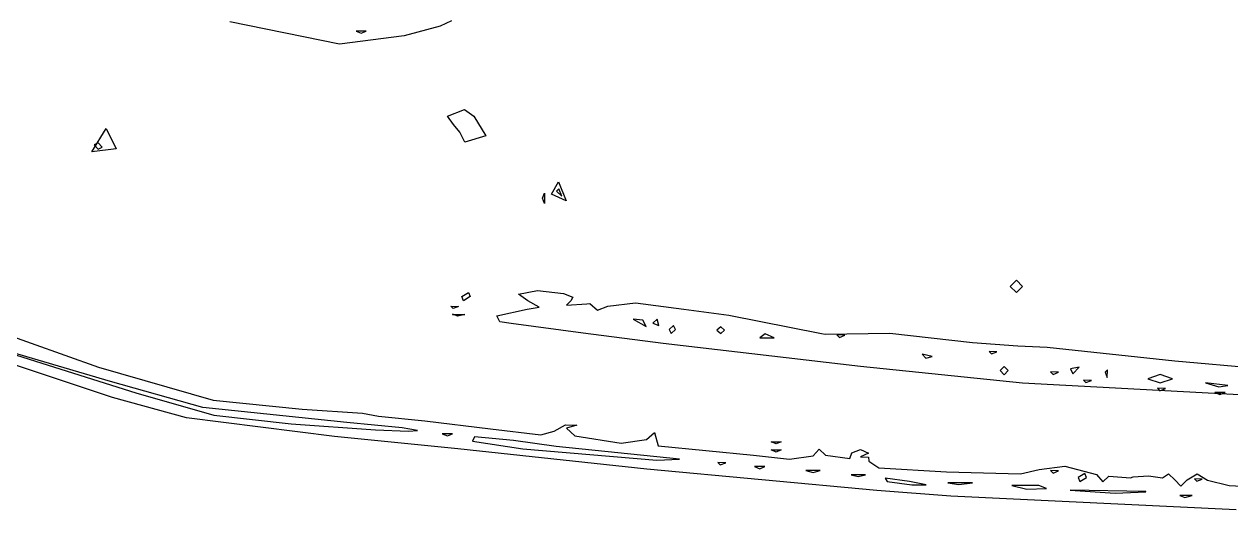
# Model space of a CAD drawing. Extents: x 0.2 to 67.3, y 0 to 43.3.
# Drawn here: x 16.24 to 25.87, y 1.62 to 5.5 of the extents above; entities that cross this region are included whole.
import ezdxf

# ---------------------------------------------------------------- set-up
doc = ezdxf.new("R2010")
doc.units = 0

msp = doc.modelspace()

# ---------------------------------------------------------------- linework, layer by layer
at = {"layer": 'Image'}
for p, q in [((18.754148, 5.336623), (17.877947, 5.51564)), ((19.648148, 5.524186), (19.555954, 5.480874)), ((19.268914, 5.404542), (18.754148, 5.336623)), ((18.967361, 5.441001), (18.885349, 5.441001)), ((18.885349, 5.441001), (18.926355, 5.424597)), ((18.926355, 5.424597), (18.967361, 5.441001)), ((18.967361, 5.441001), (18.967361, 5.441001)), ((19.555954, 5.480874), (19.268914, 5.404542)), ((19.615242, 4.763219), (19.752152, 4.816453)), ((19.664449, 4.696571), (19.615242, 4.763219)), ((19.752152, 4.816453), (19.826086, 4.762187)), ((19.826086, 4.762187), (19.921688, 4.604654)), ((16.774955, 4.478528), (16.891402, 4.663789)), ((16.891402, 4.663789), (16.969528, 4.500144)), ((19.713656, 4.633706), (19.664449, 4.696571)), ((19.754662, 4.554278), (19.713656, 4.633706)), ((16.826849, 4.54896), (16.794045, 4.534408)), ((16.794045, 4.534408), (16.826849, 4.499668)), ((16.859654, 4.51422), (16.826849, 4.54896)), ((19.921688, 4.604654), (19.754662, 4.554278)), ((19.754662, 4.554278), (19.754662, 4.554278)), ((16.969528, 4.500144), (16.774955, 4.478448)), ((16.774955, 4.478448), (16.774955, 4.478528)), ((16.826849, 4.499668), (16.859654, 4.51422)), ((16.859654, 4.51422), (16.859654, 4.51422)), ((20.374929, 4.106894), (20.391476, 4.147905)), ((20.391476, 4.147905), (20.391476, 4.065884)), ((20.447043, 4.139676), (20.501289, 4.238101)), ((20.505038, 4.181242), (20.486673, 4.162986)), ((20.486673, 4.162986), (20.527436, 4.122531)), ((20.501289, 4.238101), (20.563126, 4.086336)), ((20.527436, 4.122531), (20.505036, 4.181348)), ((20.505036, 4.181348), (20.505038, 4.181242)), ((20.391476, 4.065884), (20.374929, 4.106894)), ((20.374929, 4.106894), (20.374929, 4.106894)), ((20.563126, 4.086336), (20.447043, 4.139676)), ((20.447043, 4.139676), (20.447043, 4.139676)), ((24.10949, 3.402283), (24.158697, 3.451469)), ((24.158697, 3.353071), (24.10949, 3.402283)), ((24.10949, 3.402283), (24.10949, 3.402283)), ((24.158697, 3.451469), (24.207904, 3.402283)), ((24.207904, 3.402283), (24.158697, 3.353071)), ((15.288448, 3.305261), (16.829719, 2.7576)), ((19.730072, 3.320263), (19.783151, 3.353071)), ((19.742602, 3.287454), (19.730072, 3.320263)), ((19.730072, 3.320263), (19.730072, 3.320263)), ((19.795681, 3.320263), (19.742602, 3.287454)), ((19.783151, 3.353071), (19.795681, 3.320263)), ((20.183871, 3.339233), (20.334225, 3.368576)), ((20.256905, 3.286317), (20.183871, 3.339233)), ((20.348822, 3.237104), (20.256905, 3.286317)), ((20.334225, 3.368576), (20.541342, 3.346351)), ((20.541342, 3.346351), (20.617089, 3.317008)), ((20.601333, 3.28629), (20.566592, 3.253482)), ((20.617089, 3.317008), (20.601333, 3.28629)), ((19.661729, 3.224404), (19.641909, 3.244248)), ((19.641909, 3.244248), (19.64191, 3.244248)), ((19.64191, 3.244248), (19.704785, 3.241602)), ((19.697266, 3.163894), (19.656885, 3.180298)), ((19.656885, 3.180298), (19.656885, 3.178975)), ((19.704785, 3.241602), (19.661729, 3.224404)), ((20.008913, 3.167254), (20.251257, 3.220965)), ((20.251257, 3.220965), (20.348822, 3.237104)), ((20.566592, 3.253482), (20.728867, 3.261684)), ((20.728867, 3.261684), (20.752211, 3.265388)), ((20.752211, 3.265388), (20.813008, 3.212524)), ((20.813008, 3.212524), (20.894637, 3.244195)), ((20.894637, 3.244195), (21.116069, 3.270389)), ((21.116069, 3.270389), (21.501523, 3.219986)), ((21.501523, 3.219986), (21.862374, 3.171514)), ((19.656885, 3.178975), (19.755299, 3.178975)), ((19.755299, 3.178975), (19.697266, 3.163894)), ((20.033516, 3.117962), (20.008913, 3.167254)), ((20.123729, 3.105527), (20.033516, 3.117962)), ((20.69781, 3.02893), (20.123729, 3.105527)), ((21.175211, 3.131509), (21.098138, 3.141563)), ((21.098138, 3.141563), (21.200709, 3.081424)), ((21.175211, 3.131483), (21.175211, 3.131509)), ((21.200709, 3.081424), (21.175211, 3.131483)), ((21.288809, 3.140029), (21.255469, 3.109496)), ((21.255469, 3.109496), (21.303275, 3.088858)), ((21.303276, 3.088885), (21.288809, 3.140029)), ((21.303275, 3.088858), (21.303276, 3.088885)), ((21.421428, 3.09116), (21.386688, 3.058352)), ((21.435896, 3.058352), (21.421428, 3.09116)), ((21.862374, 3.171514), (22.60098, 3.026734)), ((16.941675, 2.515877), (15.489639, 2.995699)), ((21.3375, 2.946036), (20.69781, 3.02893)), ((21.386688, 3.058352), (21.401155, 3.025544)), ((21.401155, 3.025544), (21.435896, 3.058352)), ((21.435896, 3.058352), (21.435896, 3.058352)), ((21.796747, 3.080154), (21.767321, 3.052796)), ((21.767321, 3.052796), (21.796747, 3.025464)), ((21.826172, 3.052796), (21.796747, 3.080154)), ((21.796747, 3.025464), (21.826172, 3.052796)), ((21.826172, 3.052796), (21.826172, 3.052796)), ((22.151332, 3.024274), (22.10839, 2.991968)), ((22.10839, 2.991968), (22.223207, 2.991968)), ((22.223207, 2.991968), (22.151332, 3.024274)), ((22.223207, 2.991968), (22.223207, 2.991968)), ((22.60098, 3.026734), (22.630985, 3.021178)), ((22.630985, 3.021178), (23.147155, 3.027793)), ((22.788403, 3.011785), (22.725527, 3.014431)), ((22.725527, 3.014431), (22.745347, 2.994587)), ((22.745347, 2.994587), (22.788403, 3.011785)), ((22.788403, 3.011785), (22.788403, 3.011785)), ((23.147155, 3.027793), (23.808414, 2.953683)), ((15.883486, 2.943576), (17.125925, 2.55104)), ((22.912122, 2.76268), (21.3375, 2.946036)), ((23.808414, 2.953683), (24.169265, 2.927489)), ((24.169265, 2.927489), (24.404733, 2.91717)), ((24.404733, 2.91717), (25.421676, 2.806681)), ((16.925259, 2.643168), (16.140612, 2.87452)), ((23.486185, 2.842558), (23.404504, 2.861343)), ((23.404504, 2.861343), (23.435042, 2.828006)), ((23.435042, 2.828006), (23.486185, 2.842558)), ((23.486185, 2.842558), (23.486185, 2.842558)), ((24.002174, 2.880711), (23.939299, 2.883357)), ((23.939299, 2.883357), (23.959119, 2.863513)), ((23.959119, 2.863513), (24.002175, 2.880711)), ((24.002175, 2.880711), (24.002174, 2.880711)), ((25.421676, 2.806681), (26.307402, 2.730904)), ((16.829719, 2.7576), (17.745479, 2.493996)), ((24.207905, 2.628352), (22.912122, 2.76268)), ((24.060266, 2.762469), (24.027461, 2.72966)), ((24.027461, 2.72966), (24.060266, 2.696879)), ((24.093071, 2.72966), (24.060266, 2.762469)), ((24.060266, 2.696879), (24.093071, 2.72966)), ((24.093071, 2.72966), (24.093071, 2.72966)), ((24.494244, 2.716696), (24.431369, 2.719342)), ((24.431369, 2.719342), (24.451186, 2.699498)), ((24.451186, 2.699498), (24.494241, 2.716696)), ((24.494241, 2.716696), (24.494244, 2.716696)), ((24.659635, 2.75633), (24.588626, 2.743366)), ((24.588626, 2.743366), (24.607676, 2.704393)), ((24.607676, 2.704393), (24.65964, 2.756357)), ((24.65964, 2.756357), (24.659635, 2.75633)), ((24.886388, 2.736381), (24.866571, 2.716537)), ((24.866571, 2.716537), (24.883795, 2.67349)), ((24.883795, 2.67349), (24.886441, 2.736354)), ((24.886441, 2.736354), (24.886388, 2.736381)), ((17.663363, 2.433936), (16.925259, 2.643168)), ((26.319266, 2.515269), (24.207905, 2.628352)), ((24.756681, 2.651608), (24.693806, 2.654254)), ((24.693806, 2.654254), (24.713623, 2.634411)), ((24.713623, 2.634411), (24.756679, 2.651608)), ((24.756679, 2.651608), (24.756681, 2.651608)), ((25.306842, 2.697381), (25.208428, 2.664573)), ((25.208428, 2.664573), (25.306842, 2.631765)), ((25.405256, 2.664573), (25.306842, 2.697381)), ((25.306842, 2.631765), (25.405256, 2.664573)), ((25.405256, 2.664573), (25.405256, 2.664573)), ((25.845385, 2.610863), (25.666881, 2.633088)), ((25.666881, 2.633088), (25.773508, 2.598956)), ((25.773508, 2.598956), (25.845385, 2.610863)), ((25.845385, 2.610863), (25.845385, 2.610863)), ((17.532158, 2.35173), (16.941675, 2.515877)), ((17.125925, 2.55104), (17.749213, 2.372182)), ((25.347164, 2.585357), (25.284289, 2.588003)), ((25.284289, 2.588003), (25.304106, 2.568159)), ((25.304106, 2.568159), (25.347162, 2.585357)), ((25.347162, 2.585357), (25.347164, 2.585357)), ((25.823514, 2.554454), (25.741502, 2.554454)), ((25.741502, 2.554454), (25.782509, 2.538049)), ((25.782509, 2.538049), (25.823514, 2.554454)), ((25.823514, 2.554454), (25.823514, 2.554454)), ((18.811526, 2.314027), (17.663363, 2.433936)), ((17.745479, 2.493996), (18.455538, 2.422241)), ((18.455538, 2.422241), (18.93747, 2.389433)), ((18.713125, 2.204146), (17.532158, 2.35173)), ((17.749213, 2.372182), (18.368663, 2.304767)), ((19.254388, 2.271244), (18.811526, 2.314027)), ((18.93747, 2.389433), (19.06393, 2.364298)), ((19.06393, 2.364298), (19.434918, 2.328315)), ((19.434918, 2.328315), (19.959792, 2.265397)), ((18.368663, 2.304767), (19.041158, 2.256745)), ((19.041158, 2.256745), (19.303595, 2.245368)), ((19.377098, 2.2497), (19.254388, 2.271297)), ((19.254388, 2.271297), (19.254388, 2.271244)), ((19.303595, 2.245368), (19.377098, 2.2497)), ((19.656245, 2.224704), (19.574233, 2.224704)), ((19.574233, 2.224704), (19.615239, 2.208035)), ((19.615239, 2.208035), (19.656245, 2.224704)), ((19.656245, 2.224704), (19.656245, 2.224704)), ((19.959792, 2.265397), (20.361649, 2.215629)), ((20.361649, 2.215629), (20.468264, 2.2464)), ((20.468264, 2.2464), (20.558476, 2.296062)), ((20.558476, 2.296062), (20.648689, 2.292887)), ((20.648689, 2.292887), (20.566677, 2.269604)), ((20.566677, 2.269604), (20.632287, 2.208935)), ((21.203596, 2.17991), (21.268467, 2.233726)), ((21.268467, 2.233726), (21.29658, 2.12784)), ((19.697264, 2.105747), (18.713125, 2.204146)), ((19.830645, 2.199674), (19.816057, 2.16669)), ((19.816057, 2.16669), (20.216847, 2.103677)), ((20.142289, 2.171179), (19.830645, 2.199674)), ((20.484561, 2.124321), (20.142289, 2.171179)), ((21.4687, 2.022933), (20.484561, 2.124321)), ((20.632287, 2.208935), (21.002077, 2.148795)), ((21.002077, 2.148795), (21.203596, 2.17991)), ((21.29658, 2.12784), (22.059288, 2.053492)), ((22.198617, 2.161019), (22.280628, 2.161019)), ((22.239622, 2.144615), (22.198617, 2.161019)), ((22.198617, 2.161019), (22.198617, 2.161019)), ((22.280628, 2.161019), (22.239622, 2.144615)), ((21.206276, 1.941997), (19.697264, 2.105747)), ((20.216847, 2.103677), (21.288275, 2.01272)), ((22.059288, 2.053492), (22.346329, 2.021345)), ((22.198617, 2.095402), (22.280628, 2.095402)), ((22.239622, 2.078998), (22.198617, 2.095402)), ((22.198617, 2.095402), (22.198617, 2.095402)), ((22.280628, 2.095402), (22.239622, 2.078998)), ((22.346329, 2.021345), (22.534955, 2.049523)), ((22.534955, 2.049523), (22.584162, 2.102519)), ((22.584162, 2.102519), (22.633369, 2.053307)), ((22.633369, 2.053307), (22.82844, 2.026452)), ((22.82844, 2.026452), (22.844842, 2.072913)), ((22.844842, 2.072913), (22.912208, 2.097783)), ((22.912208, 2.097783), (22.977817, 2.069605)), ((22.977817, 2.069605), (22.912208, 2.041401)), ((22.912208, 2.041401), (22.977817, 2.036903)), ((22.977817, 2.036903), (22.979351, 2.007217)), ((23.043336, 1.772373), (21.206276, 1.941997)), ((21.288275, 2.01272), (21.4687, 2.023039)), ((21.4687, 2.023039), (21.4687, 2.022933)), ((21.837069, 1.993167), (21.774193, 1.995813)), ((21.774193, 1.995813), (21.794013, 1.975969)), ((21.794013, 1.975969), (21.837069, 1.993167)), ((21.837069, 1.993167), (21.837069, 1.993167)), ((22.149396, 1.962264), (22.067385, 1.962264)), ((22.067385, 1.962264), (22.10839, 1.94586)), ((22.10839, 1.94586), (22.149396, 1.962264)), ((22.149396, 1.962264), (22.149396, 1.962264)), ((22.592259, 1.930461), (22.477443, 1.930461)), ((22.477443, 1.930461), (22.534851, 1.91538)), ((22.534851, 1.91538), (22.592259, 1.930461)), ((22.592259, 1.930461), (22.592259, 1.930461)), ((22.979351, 2.007217), (23.060387, 1.951806)), ((23.060387, 1.951806), (23.601104, 1.919534)), ((24.191587, 1.903923), (24.339209, 1.939457)), ((24.339209, 1.939457), (24.544237, 1.965386)), ((24.494244, 1.927551), (24.431369, 1.930196)), ((24.431369, 1.930196), (24.451186, 1.910353)), ((24.451186, 1.910353), (24.494241, 1.927551)), ((24.494241, 1.927551), (24.494244, 1.927551)), ((24.544237, 1.965386), (24.798472, 1.899267)), ((22.953109, 1.897653), (22.838293, 1.897653)), ((22.838293, 1.897653), (22.895702, 1.882572)), ((22.895702, 1.882572), (22.953109, 1.897653)), ((22.953109, 1.897653), (22.953109, 1.897653)), ((23.305759, 1.844207), (23.108932, 1.869872)), ((23.108932, 1.869872), (23.125333, 1.842223)), ((23.125333, 1.842223), (23.322161, 1.816558)), ((23.436977, 1.816558), (23.305759, 1.844207)), ((23.601104, 1.919534), (24.191587, 1.903923)), ((23.806617, 1.83283), (23.60979, 1.83283)), ((23.60979, 1.83283), (23.699415, 1.819336)), ((23.699415, 1.819336), (23.806617, 1.832565)), ((23.806617, 1.832565), (23.806617, 1.83283)), ((24.703818, 1.907813), (24.650737, 1.875004)), ((24.650737, 1.875004), (24.663278, 1.842196)), ((24.663278, 1.842196), (24.716359, 1.875004)), ((24.716359, 1.875004), (24.703818, 1.907813)), ((24.716359, 1.875004), (24.716359, 1.875004)), ((24.798472, 1.899267), (24.847679, 1.84008)), ((24.847679, 1.84008), (24.896886, 1.885773)), ((24.896886, 1.885773), (25.069802, 1.872808)), ((25.069802, 1.872808), (25.091127, 1.881011)), ((25.091127, 1.881011), (25.213074, 1.889213)), ((25.213074, 1.889213), (25.323349, 1.872808)), ((25.323349, 1.872808), (25.372556, 1.905617)), ((25.372556, 1.905617), (25.421764, 1.856431)), ((25.421764, 1.856431), (25.470971, 1.807218)), ((25.470971, 1.807218), (25.520178, 1.856431)), ((25.520178, 1.856431), (25.602191, 1.905617)), ((25.642407, 1.86204), (25.579529, 1.864686)), ((25.579529, 1.864686), (25.599346, 1.844842)), ((25.599346, 1.844842), (25.642405, 1.86204)), ((25.602191, 1.905617), (25.684201, 1.853388)), ((25.642405, 1.86204), (25.642407, 1.86204)), ((25.684201, 1.853388), (25.856426, 1.811849)), ((23.633819, 1.72705), (23.043336, 1.772373)), ((23.322161, 1.816558), (23.436977, 1.816558)), ((24.335796, 1.811293), (24.122565, 1.811293)), ((24.122565, 1.811293), (24.240691, 1.783326)), ((24.240691, 1.783326), (24.398168, 1.788274)), ((24.398168, 1.788274), (24.335796, 1.811796)), ((24.335796, 1.811796), (24.335796, 1.811293)), ((25.192026, 1.762292), (24.588481, 1.772875)), ((24.588481, 1.772875), (24.94599, 1.749857)), ((24.94599, 1.749857), (25.192026, 1.762028)), ((25.192026, 1.762028), (25.192026, 1.762292)), ((25.856426, 1.811849), (26.061454, 1.802059)), ((25.91374, 1.616666), (23.633819, 1.72705)), ((25.561702, 1.732632), (25.46329, 1.732632)), ((25.46329, 1.732632), (25.503671, 1.716228)), ((25.503671, 1.716228), (25.561702, 1.731309)), ((25.561702, 1.731309), (25.561702, 1.732632))]:
    msp.add_line(p, q, dxfattribs=at)

doc.saveas('drawing.dxf')
